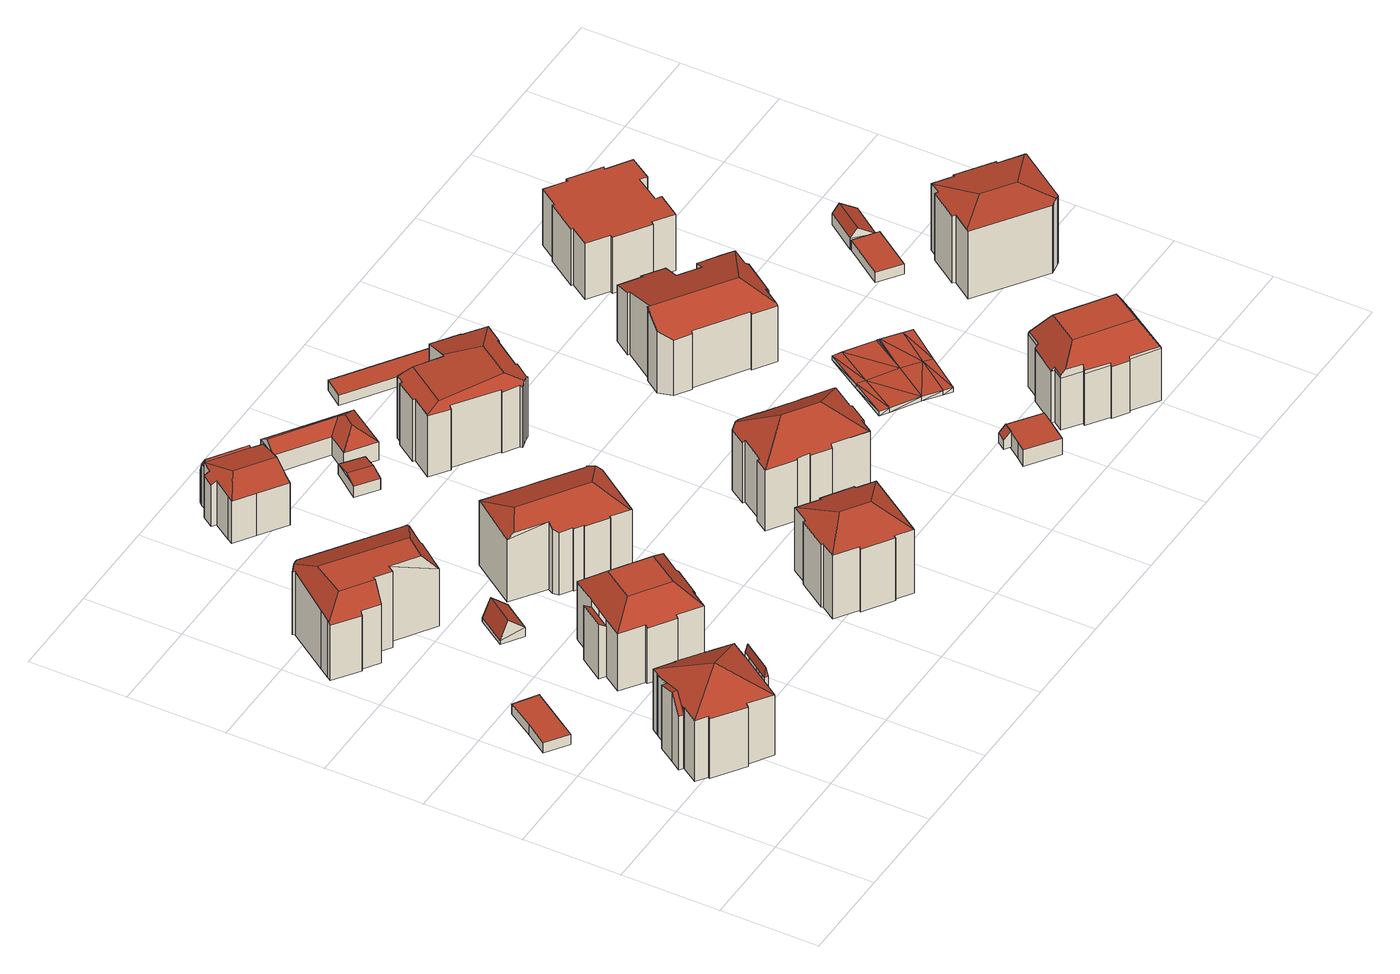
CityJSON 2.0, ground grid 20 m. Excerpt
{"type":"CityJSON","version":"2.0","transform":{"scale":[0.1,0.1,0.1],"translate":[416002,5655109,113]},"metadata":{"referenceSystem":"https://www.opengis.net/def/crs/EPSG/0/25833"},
"CityObjects":{
"building1":{"type":"Building","attributes":{"Dachtyp_tdc":"tdcPolyFlatRoof","Gemeindeschluessel":14612000,"Dachneigung":0,"QualitaetDacherkennung":59,"Geometrietyp2DReferenz":"3000","measuredHeight":2.3,"function":"31001_9998","roofType":"1000"},"geometry":[{"type":"Solid","lod":"2","boundaries":[[[[0,1,2,3]],[[1,4,5,2]],[[4,6,7,5]],[[6,8,9,7]],[[8,10,11,9]],[[10,0,3,11]],[[10,8,6,4,1,0]],[[3,2,5,7,9,11]]]],"semantics":{"surfaces":[{"type":"WallSurface"},{"type":"RoofSurface"},{"type":"GroundSurface"}],"values":[[0,0,0,0,0,0,1,2]]}}]},
"building2":{"type":"Building","attributes":{"Gemeindeschluessel":14612000,"Geometrietyp2DReferenz":"3000","function":"31001_9998","roofType":"9999"},"children":["building2-1","building2-2","building2-3"]},
"building2-1":{"type":"BuildingPart","attributes":{"Dachtyp_tdc":"tdcTentRoof","Dachneigung":28.04,"QualitaetDacherkennung":58,"Geometrietyp2DReferenz":"3000","measuredHeight":18.2,"roofType":"3500"},"parents":["building2"],"geometry":[{"type":"MultiSurface","lod":"2","boundaries":[[[12,13,14,15]],[[13,16,17,14]],[[16,18,19,17]],[[18,20,21,19]],[[20,22,23,21]],[[24,25,26,27]],[[25,28,29,26]],[[28,30,31,29]],[[30,32,33,31]],[[32,34,35,33]],[[34,36,37,35]],[[36,38,39,37]],[[38,40,41,42,39]],[[43,44,45]],[[43,46,47,44]],[[46,48,49,47]],[[48,50,51,49]],[[50,12,15,51]],[[25,24,22,20,18,16,52]],[[36,34,32,30,28,25,52]],[[46,43,53,54,55,40,38,36,52]],[[16,13,12,50,48,46,52]],[[15,14,17,19,21,23,27,26,29,31,33,35,37,39,42,56,44,47,49,51]]],"semantics":{"surfaces":[{"type":"WallSurface"},{"type":"RoofSurface"},{"type":"GroundSurface"}],"values":[0,0,0,0,0,0,0,0,0,0,0,0,0,0,0,0,0,0,1,1,1,1,2]}}]},
"building2-2":{"type":"BuildingPart","attributes":{"Dachtyp_tdc":"tdcGableRoof","Dachneigung":52.74,"QualitaetDacherkennung":36,"Geometrietyp2DReferenz":"3000","measuredHeight":15.85,"roofType":"3100"},"parents":["building2"],"geometry":[{"type":"MultiSurface","lod":"2","boundaries":[[[57,58,59,60]],[[58,45,44,59]],[[41,61,62,42]],[[61,63,64,62]],[[63,65,66,64]],[[65,67,68,66]],[[67,57,60,68]],[[63,61,41,55,69]],[[69,53,45,58,57,67,65,63]],[[60,59,44,56,42,62,64,66,68]]],"semantics":{"surfaces":[{"type":"WallSurface"},{"type":"RoofSurface"},{"type":"GroundSurface"}],"values":[0,0,0,0,0,0,0,1,1,2]}}]},
"building2-3":{"type":"BuildingPart","attributes":{"Dachtyp_tdc":"tdcFreeFormRoof","Dachneigung":79.42,"QualitaetDacherkennung":18,"Geometrietyp2DReferenz":"3000","measuredHeight":17,"roofType":"5000"},"parents":["building2"],"geometry":[{"type":"MultiSurface","lod":"2","boundaries":[[[70,71,72,23]],[[71,73,74,72]],[[73,75,76,74]],[[75,77,78,76]],[[77,79,80,78]],[[79,81,27,80]],[[81,82,24,27]],[[83,70,23,22]],[[81,79,84]],[[79,77,75,73,71,85,84]],[[71,70,83,85]],[[83,82,81,84,85]],[[72,74,76,78,80,27,23]]],"semantics":{"surfaces":[{"type":"WallSurface"},{"type":"RoofSurface"},{"type":"GroundSurface"}],"values":[0,0,0,0,0,0,0,0,1,1,1,1,2]}}]},
"building3":{"type":"Building","attributes":{"Dachtyp_tdc":"tdcFreeFormRoof","Gemeindeschluessel":14612000,"Dachneigung":25.07,"QualitaetDacherkennung":28,"Geometrietyp2DReferenz":"3000","measuredHeight":17.68,"function":"31001_9998","roofType":"5000"},"geometry":[{"type":"Solid","lod":"2","boundaries":[[[[86,87,88,89]],[[87,90,91,88]],[[90,92,93,91]],[[92,94,95,93]],[[94,96,97,95]],[[96,98,99,97]],[[98,100,101,99]],[[100,102,103,101]],[[102,104,105,103]],[[104,106,107,105]],[[106,108,109,107]],[[108,110,111,109]],[[110,112,113,111]],[[112,114,115,113]],[[114,116,117,115]],[[116,118,119,117]],[[118,120,121,119]],[[120,122,123,121]],[[122,124,125,123]],[[124,126,127,125]],[[126,86,89,127]],[[102,100,128,129,130,106,104]],[[131,132,116,114,112,110,108,130,129]],[[133,86,126,124,122,120,118,132,131,134]],[[134,135,92,90,87,133]],[[98,96,94,135,134,131,129,128]],[[94,92,135]],[[108,106,130]],[[118,116,132]],[[87,86,133]],[[100,98,128]],[[89,88,91,93,95,97,99,101,103,105,107,109,111,113,115,117,119,121,123,125,127]]]],"semantics":{"surfaces":[{"type":"WallSurface"},{"type":"RoofSurface"},{"type":"GroundSurface"}],"values":[[0,0,0,0,0,0,0,0,0,0,0,0,0,0,0,0,0,0,0,0,0,1,1,1,1,1,0,0,0,0,0,2]]}}]},
"building4":{"type":"Building","attributes":{"Gemeindeschluessel":14612000,"Geometrietyp2DReferenz":"3000","function":"31001_9998","roofType":"9999"},"children":["building4-1","building4-2"]},
"building4-1":{"type":"BuildingPart","attributes":{"Dachtyp_tdc":"tdcPolyFlatRoof","Dachneigung":35.14,"QualitaetDacherkennung":32,"Geometrietyp2DReferenz":"3000","measuredHeight":12.58,"roofType":"2100"},"parents":["building4"],"geometry":[{"type":"MultiSurface","lod":"2","boundaries":[[[136,137,138,139]],[[140,141,142,143]],[[141,136,139,142]],[[141,140,137,136]],[[139,138,143,142]]],"semantics":{"surfaces":[{"type":"WallSurface"},{"type":"RoofSurface"},{"type":"GroundSurface"}],"values":[0,0,0,1,2]}}]},
"building4-2":{"type":"BuildingPart","attributes":{"Dachtyp_tdc":"tdcCutTentRoof","Dachneigung":44.61,"QualitaetDacherkennung":63,"Geometrietyp2DReferenz":"3000","measuredHeight":17.38,"roofType":"9999"},"parents":["building4"],"geometry":[{"type":"MultiSurface","lod":"2","boundaries":[[[144,145,146,147]],[[145,148,149,146]],[[148,150,151,149]],[[150,152,153,151]],[[152,154,155,153]],[[154,156,157,155]],[[156,158,159,157]],[[158,160,161,159]],[[160,162,163,161]],[[162,164,165,163]],[[164,166,167,165]],[[166,168,169,167]],[[168,170,143,169]],[[170,140,143]],[[171,138,137]],[[171,172,173,138]],[[172,174,175,173]],[[174,176,177,175]],[[176,178,179,177]],[[178,144,147,179]],[[158,156,154,152,150,148,180,181]],[[168,166,164,162,160,158,181,182]],[[174,172,171,170,168,182,183]],[[148,145,144,178,176,174,183,180]],[[183,182,181,180]],[[147,146,149,151,153,155,157,159,161,163,165,167,169,143,138,173,175,177,179]]],"semantics":{"surfaces":[{"type":"WallSurface"},{"type":"RoofSurface"},{"type":"GroundSurface"}],"values":[0,0,0,0,0,0,0,0,0,0,0,0,0,0,0,0,0,0,0,0,1,1,1,1,1,2]}}]},
"building5":{"type":"Building","attributes":{"Dachtyp_tdc":"tdcGableRoof","Gemeindeschluessel":14612000,"Dachneigung":40.97,"QualitaetDacherkennung":14,"Geometrietyp2DReferenz":"3000","measuredHeight":4.95,"function":"31001_9998","roofType":"3100"},"geometry":[{"type":"Solid","lod":"2","boundaries":[[[[184,185,186,187]],[[185,188,189,186]],[[188,190,191,189]],[[190,184,187,191]],[[188,185,192]],[[184,190,193]],[[185,184,193,192]],[[190,188,192,193]],[[187,186,189,191]]]],"semantics":{"surfaces":[{"type":"WallSurface"},{"type":"RoofSurface"},{"type":"GroundSurface"}],"values":[[0,0,0,0,0,0,1,1,2]]}}]},
"building6":{"type":"Building","attributes":{"Dachtyp_tdc":"tdcFreeFormRoof","Gemeindeschluessel":14612000,"Dachneigung":20.33,"QualitaetDacherkennung":19,"Geometrietyp2DReferenz":"3000","measuredHeight":17.53,"function":"31001_9998","roofType":"5000"},"geometry":[{"type":"Solid","lod":"2","boundaries":[[[[194,195,196,197]],[[195,198,199,196]],[[198,200,201,199]],[[200,202,203,201]],[[202,204,205,203]],[[204,206,207,205]],[[206,208,209,207]],[[208,210,211,209]],[[210,212,213,211]],[[212,214,215,213]],[[214,216,217,215]],[[216,218,219,217]],[[218,220,221,219]],[[220,222,223,221]],[[222,224,225,223]],[[224,226,227,225]],[[226,228,229,227]],[[228,230,231,229]],[[230,194,197,231]],[[232,233,234,202]],[[218,216,214,235,236,237,220]],[[228,226,224,222,237,236,233,232,200,198,195,194,230]],[[212,210,208,206,204,234,233,236,235]],[[204,202,234]],[[214,212,235]],[[222,220,237]],[[202,200,232]],[[197,196,199,201,203,205,207,209,211,213,215,217,219,221,223,225,227,229,231]]]],"semantics":{"surfaces":[{"type":"WallSurface"},{"type":"RoofSurface"},{"type":"GroundSurface"}],"values":[[0,0,0,0,0,0,0,0,0,0,0,0,0,0,0,0,0,0,0,1,1,1,1,0,0,0,0,2]]}}]},
"building7":{"type":"Building","attributes":{"Gemeindeschluessel":14612000,"Geometrietyp2DReferenz":"3000","function":"31001_9998","roofType":"9999"},"children":["building7-1","building7-2"]},
"building7-1":{"type":"BuildingPart","attributes":{"Dachtyp_tdc":"tdcHipAndGableRoof","Dachneigung":21.01,"QualitaetDacherkennung":39,"Geometrietyp2DReferenz":"3000","measuredHeight":11.61,"roofType":"5000"},"parents":["building7"],"geometry":[{"type":"MultiSurface","lod":"2","boundaries":[[[238,239,240,241]],[[239,242,243,240]],[[242,244,245,243]],[[244,246,247,245]],[[246,248,249,247]],[[248,250,251,249]],[[250,252,253,251]],[[252,254,255,253]],[[254,256,257,255]],[[256,258,259,257]],[[258,260,261,259]],[[260,262,263,264,261]],[[265,266,267,268,269]],[[266,238,241,267]],[[262,260,258,256,254,252,250,270]],[[250,248,246,244,242,239,270]],[[239,238,266,265,262,270]],[[241,240,243,245,247,249,251,253,255,257,259,261,264,268,267]]],"semantics":{"surfaces":[{"type":"WallSurface"},{"type":"RoofSurface"},{"type":"GroundSurface"}],"values":[0,0,0,0,0,0,0,0,0,0,0,0,0,0,1,1,1,2]}}]},
"building7-2":{"type":"BuildingPart","attributes":{"Dachtyp_tdc":"tdcFreeFormRoof","Dachneigung":69.53,"QualitaetDacherkennung":35,"Geometrietyp2DReferenz":"3000","measuredHeight":10.69,"roofType":"5000"},"parents":["building7"],"geometry":[{"type":"MultiSurface","lod":"2","boundaries":[[[271,272,273,274]],[[272,275,276,273]],[[275,277,278,276]],[[277,279,280,278]],[[279,281,282,280]],[[281,283,284,282]],[[283,269,268,284]],[[263,285,286,264]],[[285,287,288,286]],[[287,289,290,288]],[[289,271,274,290]],[[285,263,291]],[[263,269,292,291]],[[269,283,292]],[[283,281,279,277,275,272,271,289,287,285,291,292]],[[274,273,276,278,280,282,284,268,264,286,288,290]]],"semantics":{"surfaces":[{"type":"WallSurface"},{"type":"RoofSurface"},{"type":"GroundSurface"}],"values":[0,0,0,0,0,0,0,0,0,0,0,1,1,1,1,2]}}]},
"building8":{"type":"Building","attributes":{"Dachtyp_tdc":"tdcHipRoof","Gemeindeschluessel":14612000,"Dachneigung":20.29,"QualitaetDacherkennung":78,"Geometrietyp2DReferenz":"3000","measuredHeight":17.3,"function":"31001_9998","roofType":"3200"},"geometry":[{"type":"Solid","lod":"2","boundaries":[[[[293,294,295,296]],[[294,297,298,295]],[[297,299,300,298]],[[299,301,302,300]],[[301,303,304,302]],[[303,305,306,304]],[[305,307,308,306]],[[307,309,310,308]],[[309,311,312,310]],[[311,313,314,312]],[[313,315,316,314]],[[315,317,318,316]],[[317,319,320,318]],[[319,321,322,320]],[[321,323,324,322]],[[323,293,296,324]],[[319,317,325]],[[307,305,303,301,299,297,326]],[[317,315,313,311,309,307,326,325]],[[297,294,293,323,321,319,325,326]],[[296,295,298,300,302,304,306,308,310,312,314,316,318,320,322,324]]]],"semantics":{"surfaces":[{"type":"WallSurface"},{"type":"RoofSurface"},{"type":"GroundSurface"}],"values":[[0,0,0,0,0,0,0,0,0,0,0,0,0,0,0,0,1,1,1,1,2]]}}]},
"building9":{"type":"Building","attributes":{"Dachtyp_tdc":"tdcGableRoof","Gemeindeschluessel":14612000,"Dachneigung":12.91,"QualitaetDacherkennung":83,"Geometrietyp2DReferenz":"3000","measuredHeight":3.15,"function":"31001_9998","roofType":"3100"},"geometry":[{"type":"Solid","lod":"2","boundaries":[[[[327,328,329,330]],[[328,331,332,329]],[[331,333,334,332]],[[333,327,330,334]],[[331,328,335]],[[327,333,336]],[[328,327,336,335]],[[333,331,335,336]],[[330,329,332,334]]]],"semantics":{"surfaces":[{"type":"WallSurface"},{"type":"RoofSurface"},{"type":"GroundSurface"}],"values":[[0,0,0,0,0,0,1,1,2]]}}]},
"building10":{"type":"Building","attributes":{"Dachtyp_tdc":"tdcFreeFormRoof","Gemeindeschluessel":14612000,"Dachneigung":37.35,"QualitaetDacherkennung":6,"Geometrietyp2DReferenz":"3000","measuredHeight":6.84,"function":"31001_9998","roofType":"5000"},"geometry":[{"type":"Solid","lod":"2","boundaries":[[[[337,338,339,340]],[[338,341,342,339]],[[341,343,344,342]],[[343,345,346,344]],[[345,347,348,346]],[[347,349,350,348]],[[349,337,340,350]],[[351,352,353,349,347]],[[351,347,345]],[[352,351,345,343]],[[343,353,352]],[[341,353,343]],[[338,353,341]],[[353,338,354]],[[354,338,337]],[[353,354,337,349]],[[340,339,342,344,346,348,350]]]],"semantics":{"surfaces":[{"type":"WallSurface"},{"type":"RoofSurface"},{"type":"GroundSurface"}],"values":[[0,0,0,0,0,0,0,1,1,1,1,1,1,1,0,1,2]]}}]},
"building11":{"type":"Building","attributes":{"Dachtyp_tdc":"tdcFreeFormRoof","Gemeindeschluessel":14612000,"Dachneigung":29.98,"QualitaetDacherkennung":61,"Geometrietyp2DReferenz":"3000","measuredHeight":18.26,"function":"31001_9998","roofType":"5000"},"geometry":[{"type":"Solid","lod":"2","boundaries":[[[[355,356,357,358]],[[356,359,360,357]],[[359,361,362,360]],[[361,363,364,362]],[[363,365,366,364]],[[367,368,369,370,365,363,361,359]],[[371,372,373,374,375,376,377,378]],[[359,356,355,379,380,381,382,371,378,367]],[[377,383,384,385,386,387,388,389,390,368,367,378]],[[376,383,377]],[[390,369,368]],[[382,372,371]],[[366,391,392,393,394,395,396,397,398,399,400,401,402,403,404,405,406,407,408,409,358,357,360,362,364]],[[365,370,391,366]],[[370,369,392,391]],[[369,390,393,392]],[[390,389,394,393]],[[389,388,395,394]],[[388,387,396,395]],[[387,386,397,396]],[[386,385,398,397]],[[385,384,399,398]],[[384,383,400,399]],[[383,376,401,400]],[[376,375,402,401]],[[375,374,403,402]],[[374,373,404,403]],[[373,372,405,404]],[[372,382,406,405]],[[382,381,407,406]],[[381,380,408,407]],[[380,379,409,408]],[[379,355,358,409]]]],"semantics":{"surfaces":[{"type":"WallSurface"},{"type":"RoofSurface"},{"type":"GroundSurface"}],"values":[[0,0,0,0,0,1,1,1,1,0,0,0,2,0,0,0,0,0,0,0,0,0,0,0,0,0,0,0,0,0,0,0,0]]}}]},
"building12":{"type":"Building","attributes":{"Dachtyp_tdc":"tdcFreeFormRoof","Gemeindeschluessel":14612000,"Dachneigung":2.63,"QualitaetDacherkennung":27,"Geometrietyp2DReferenz":"3000","measuredHeight":15.82,"function":"31001_9998","roofType":"5000"},"geometry":[{"type":"Solid","lod":"2","boundaries":[[[[410,411,412,413]],[[411,414,415,412]],[[414,416,417,415]],[[416,418,419,417]],[[418,420,421,419]],[[420,422,423,421]],[[422,424,425,423]],[[424,426,427,425]],[[426,428,429,427]],[[428,430,431,429]],[[430,432,433,431]],[[432,434,435,433]],[[434,436,437,435]],[[436,438,439,437]],[[438,440,441,439]],[[440,442,443,441]],[[442,444,445,443]],[[444,446,447,445]],[[448,449,450,451]],[[446,452,453,447]],[[452,454,455,453]],[[454,448,451,455]],[[449,456,457,450]],[[456,458,459,457]],[[458,410,413,459]],[[446,444,442,440,438,436,460,461,462,454,452]],[[449,448,462,461,463,464,416,414,411,410,458,456]],[[465,426,424,422,420,418,464,463]],[[436,434,432,430,466,460]],[[461,460,466,428,465,463]],[[418,416,464]],[[430,428,466]],[[428,426,465]],[[448,454,462]],[[413,412,415,417,419,421,423,425,427,429,431,433,435,437,439,441,443,445,447,453,455,451,450,457,459]]]],"semantics":{"surfaces":[{"type":"WallSurface"},{"type":"RoofSurface"},{"type":"GroundSurface"}],"values":[[0,0,0,0,0,0,0,0,0,0,0,0,0,0,0,0,0,0,0,0,0,0,0,0,0,1,1,1,1,1,0,0,0,0,2]]}}]},
"building13":{"type":"Building","attributes":{"Gemeindeschluessel":14612000,"Geometrietyp2DReferenz":"3000","function":"31001_2463","roofType":"9999"},"children":["building13-1","building13-2"]},
"building13-1":{"type":"BuildingPart","attributes":{"Dachtyp_tdc":"tdcPolyFlatRoof","Dachneigung":0,"QualitaetDacherkennung":69,"Geometrietyp2DReferenz":"3000","measuredHeight":2.31,"roofType":"1000"},"parents":["building13"],"geometry":[{"type":"MultiSurface","lod":"2","boundaries":[[[467,468,469,470]],[[468,471,472,469]],[[471,473,474,472]],[[475,467,470,476]],[[475,473,471,468,467]],[[470,469,472,474,476]]],"semantics":{"surfaces":[{"type":"WallSurface"},{"type":"RoofSurface"},{"type":"GroundSurface"}],"values":[0,0,0,0,1,2]}}]},
"building13-2":{"type":"BuildingPart","attributes":{"Dachtyp_tdc":"tdcPolyFlatRoof","Dachneigung":2.78,"QualitaetDacherkennung":77,"Geometrietyp2DReferenz":"3000","measuredHeight":3,"roofType":"2100"},"parents":["building13"],"geometry":[{"type":"MultiSurface","lod":"2","boundaries":[[[477,478,479,474,473]],[[478,480,481,479]],[[480,482,475,476,481]],[[480,478,477,482]],[[476,474,479,481]]],"semantics":{"surfaces":[{"type":"WallSurface"},{"type":"RoofSurface"},{"type":"GroundSurface"}],"values":[0,0,0,1,2]}}]},
"building14":{"type":"Building","attributes":{"Dachtyp_tdc":"tdcPolyFlatRoof","Gemeindeschluessel":14612000,"Dachneigung":46.88,"QualitaetDacherkennung":47,"Geometrietyp2DReferenz":"3000","measuredHeight":3.65,"function":"31001_9998","roofType":"2100"},"geometry":[{"type":"Solid","lod":"2","boundaries":[[[[483,484,485,486]],[[484,487,488,485]],[[487,489,490,488]],[[489,483,486,490]],[[489,487,484,483]],[[486,485,488,490]]]],"semantics":{"surfaces":[{"type":"WallSurface"},{"type":"RoofSurface"},{"type":"GroundSurface"}],"values":[[0,0,0,0,1,2]]}}]},
"building15":{"type":"Building","attributes":{"Dachtyp_tdc":"tdcPolyFlatRoof","Gemeindeschluessel":14612000,"Dachneigung":0,"QualitaetDacherkennung":80,"Geometrietyp2DReferenz":"3000","measuredHeight":3.71,"function":"31001_9998","roofType":"1000"},"geometry":[{"type":"Solid","lod":"2","boundaries":[[[[491,492,493,494]],[[492,495,496,493]],[[495,497,498,496]],[[497,499,500,498]],[[499,501,502,500]],[[501,503,504,502]],[[503,505,506,504]],[[505,491,494,506]],[[505,503,501,499,497,495,492,491]],[[494,493,496,498,500,502,504,506]]]],"semantics":{"surfaces":[{"type":"WallSurface"},{"type":"RoofSurface"},{"type":"GroundSurface"}],"values":[[0,0,0,0,0,0,0,0,1,2]]}}]},
"building16":{"type":"Building","attributes":{"Dachtyp_tdc":"tdcFreeFormRoof","Gemeindeschluessel":14612000,"Dachneigung":18.67,"QualitaetDacherkennung":29,"Geometrietyp2DReferenz":"3000","measuredHeight":16.98,"function":"31001_9998","roofType":"5000"},"geometry":[{"type":"Solid","lod":"2","boundaries":[[[[507,508,509,510]],[[508,511,512,509]],[[511,513,514,512]],[[513,515,516,514]],[[515,517,518,516]],[[517,519,520,518]],[[519,521,522,520]],[[521,523,524,522]],[[523,525,526,524]],[[525,527,528,526]],[[527,529,530,528]],[[529,531,532,530]],[[531,533,534,532]],[[533,535,536,534]],[[535,537,538,536]],[[537,539,540,538]],[[539,541,542,540]],[[541,543,544,542]],[[543,545,546,544]],[[545,547,548,546]],[[547,549,550,548]],[[549,551,552,550]],[[551,553,554,552]],[[553,555,556,554]],[[555,557,558,556]],[[557,507,510,558]],[[537,535,559,560,561,543,541,539]],[[533,531,529,527,525,523,521,519,517,515,513,511,508,507,562,560,559]],[[560,562,557,555,553,551,549,547,545,561]],[[535,533,559]],[[545,543,561]],[[507,557,562]],[[510,509,512,514,516,518,520,522,524,526,528,530,532,534,536,538,540,542,544,546,548,550,552,554,556,558]]]],"semantics":{"surfaces":[{"type":"WallSurface"},{"type":"RoofSurface"},{"type":"GroundSurface"}],"values":[[0,0,0,0,0,0,0,0,0,0,0,0,0,0,0,0,0,0,0,0,0,0,0,0,0,0,1,1,1,0,0,0,2]]}}]},
"building17":{"type":"Building","attributes":{"Stand_DGM":"2016","Stand_Basis-DLM":"2024","Gemeindeschluessel":"14612000","ObjektHoehe":1,"Stand_Laserscan":"2016","BodenHoehe":114.17,"Stand_3D-Stadtmodell":"2025","Geometrietyp2DReferenz":2000,"AbsoluteHoehe":115.17,"measuredHeight":1,"function":"53001_1800","roofType":"9999"},"geometry":[{"type":"MultiSurface","lod":"2","boundaries":[[[563,564,565]],[[565,564,566]],[[564,567,566]],[[566,567,568]],[[568,567,569]],[[567,570,571]],[[567,571,569]],[[571,570,572]],[[570,573,572]],[[572,573,574]],[[575,576,563]],[[563,576,564]],[[576,577,564]],[[564,577,567]],[[577,578,570]],[[577,570,567]],[[578,579,570]],[[570,579,573]],[[563,565,580]],[[563,580,581]],[[565,566,582]],[[565,582,580]],[[566,568,583]],[[566,583,582]],[[568,569,584]],[[568,584,583]],[[569,571,585]],[[569,585,584]],[[571,572,586]],[[571,586,585]],[[572,574,587]],[[572,587,586]],[[574,573,588]],[[574,588,587]],[[573,579,589]],[[573,589,588]],[[579,578,590]],[[579,590,589]],[[578,577,591]],[[578,591,590]],[[577,576,592]],[[577,592,591]],[[576,575,593]],[[576,593,592]],[[575,563,581]],[[575,581,593]],[[580,594,581]],[[582,594,580]],[[582,595,594]],[[583,595,582]],[[584,595,583]],[[585,596,595]],[[584,585,595]],[[586,596,585]],[[586,588,596]],[[587,588,586]],[[581,592,593]],[[594,592,581]],[[594,591,592]],[[595,591,594]],[[596,590,591]],[[595,596,591]],[[596,589,590]],[[588,589,596]]],"semantics":{"surfaces":[{"type":"RoofSurface"},{"type":"WallSurface"},{"type":"GroundSurface"}],"values":[0,0,0,0,0,0,0,0,0,0,0,0,0,0,0,0,0,0,1,1,1,1,1,1,1,1,1,1,1,1,1,1,1,1,1,1,1,1,1,1,1,1,1,1,1,1,2,2,2,2,2,2,2,2,2,2,2,2,2,2,2,2,2,2]}}]},
"building18":{"type":"Building","attributes":{"Dachtyp_tdc":"tdcFreeFormRoof","Gemeindeschluessel":14612000,"Dachneigung":60.51,"QualitaetDacherkennung":49,"Geometrietyp2DReferenz":"3000","measuredHeight":17.4,"function":"31001_9998","roofType":"5000"},"geometry":[{"type":"Solid","lod":"2","boundaries":[[[[597,598,599,600]],[[598,601,602,599]],[[601,603,604,602]],[[603,605,606,604]],[[605,607,608,606]],[[607,609,610,608]],[[609,611,612,610]],[[611,613,614,612]],[[613,615,616,614]],[[615,617,618,616]],[[617,619,620,618]],[[619,621,622,620]],[[621,623,624,622]],[[623,625,626,624]],[[625,627,628,626]],[[627,629,630,628]],[[629,631,632,630]],[[631,633,634,632]],[[633,635,636,634]],[[635,597,600,636]],[[637,638,639,607,640,641,642,643,644]],[[645,646,615,647,637,644,648,649]],[[625,650,651,649,648,652,653,654,655]],[[635,633,656,653,652,643,642,657,658,659]],[[652,648,644,643]],[[635,659,597]],[[597,659,658,598]],[[598,658,657,601]],[[601,657,642,641,603]],[[629,654,653,656,631]],[[631,656,633]],[[625,655,627]],[[627,655,654,629]],[[619,645,649,651,621]],[[621,651,650,623]],[[623,650,625]],[[611,638,637,647,613]],[[613,647,615]],[[615,646,617]],[[603,641,640,605]],[[605,640,607]],[[609,639,638,611]],[[607,639,609]],[[617,646,645,619]],[[600,599,602,604,606,608,610,612,614,616,618,620,622,624,626,628,630,632,634,636]]]],"semantics":{"surfaces":[{"type":"WallSurface"},{"type":"RoofSurface"},{"type":"GroundSurface"}],"values":[[0,0,0,0,0,0,0,0,0,0,0,0,0,0,0,0,0,0,0,0,1,1,1,1,1,0,0,0,0,0,0,0,0,0,0,0,0,0,0,0,0,0,0,0,2]]}}]},
"building19":{"type":"Building","attributes":{"Dachtyp_tdc":"tdcGableRoof","Gemeindeschluessel":14612000,"Dachneigung":0,"QualitaetDacherkennung":0,"Geometrietyp2DReferenz":"3000","BezugspunktDach":"2000","measuredHeight":12.9,"function":"31001_9998"},"geometry":[{"type":"MultiSurface","lod":"2","boundaries":[[[660,661,662,663,664,665,666,667,668,669,670,671,672,673,674,675,676,677,678,679]],[[679,678,680,681]],[[678,677,682,680]],[[677,676,683,682]],[[676,675,684,683]],[[675,674,685,684]],[[674,673,686,685]],[[673,672,687,686]],[[672,671,688,687]],[[671,670,689,688]],[[670,669,690,689]],[[669,668,691,690]],[[668,667,692,691]],[[667,666,693,692]],[[666,665,694,693]],[[665,664,695,694]],[[664,663,696,695]],[[663,662,697,696]],[[662,661,698,697]],[[661,660,699,698]],[[660,679,681,699]],[[681,680,682,683,684,685,686,687,688,689,690,691,692,693,694,695,696,697,698,699]]],"semantics":{"surfaces":[{"type":"RoofSurface"},{"type":"WallSurface"},{"type":"GroundSurface"}],"values":[0,1,1,1,1,1,1,1,1,1,1,1,1,1,1,1,1,1,1,1,1,2]}}]},
"building20":{"type":"Building","attributes":{"Dachtyp_tdc":"tdcPolyFlatRoof","Gemeindeschluessel":14612000,"Dachneigung":0,"QualitaetDacherkennung":84,"Geometrietyp2DReferenz":"3000","measuredHeight":2.31,"function":"31001_9998","roofType":"1000"},"geometry":[{"type":"Solid","lod":"2","boundaries":[[[[700,701,702,703]],[[701,704,705,702]],[[704,706,707,705]],[[706,700,703,707]],[[706,704,701,700]],[[703,702,705,707]]]],"semantics":{"surfaces":[{"type":"WallSurface"},{"type":"RoofSurface"},{"type":"GroundSurface"}],"values":[[0,0,0,0,1,2]]}}]},
"building21":{"type":"Building","attributes":{"Dachtyp_tdc":"tdcFreeFormRoof","Gemeindeschluessel":14612000,"Dachneigung":10.48,"QualitaetDacherkennung":25,"Geometrietyp2DReferenz":"3000","measuredHeight":16.78,"function":"31001_9998","roofType":"5000"},"geometry":[{"type":"Solid","lod":"2","boundaries":[[[[708,709,710,711]],[[709,712,713,710]],[[712,714,715,713]],[[714,716,717,715]],[[716,718,719,717]],[[718,720,721,719]],[[720,722,723,721]],[[722,724,725,723]],[[724,726,727,725]],[[726,728,729,727]],[[728,730,731,729]],[[730,732,733,731]],[[732,734,735,733]],[[734,736,737,735]],[[736,708,711,737]],[[738,739,714,712,709,708,740]],[[728,726,741,742,743,730]],[[732,743,742,738,740,736,734]],[[724,722,720,718,716,739,738,742,741]],[[716,714,739]],[[732,730,743]],[[708,736,740]],[[726,724,741]],[[711,710,713,715,717,719,721,723,725,727,729,731,733,735,737]]]],"semantics":{"surfaces":[{"type":"WallSurface"},{"type":"RoofSurface"},{"type":"GroundSurface"}],"values":[[0,0,0,0,0,0,0,0,0,0,0,0,0,0,0,1,1,1,1,0,0,0,0,2]]}}]},
"building22":{"type":"Building","attributes":{"Dachtyp_tdc":"tdcGableRoof","Gemeindeschluessel":14612000,"Dachneigung":33.24,"QualitaetDacherkennung":7,"Geometrietyp2DReferenz":"3000","measuredHeight":4.36,"function":"31001_9998","roofType":"3100"},"geometry":[{"type":"Solid","lod":"2","boundaries":[[[[744,745,746,747]],[[745,748,749,746]],[[748,750,751,749]],[[750,744,747,751]],[[748,745,752]],[[744,750,753]],[[745,744,753,752]],[[750,748,752,753]],[[747,746,749,751]]]],"semantics":{"surfaces":[{"type":"WallSurface"},{"type":"RoofSurface"},{"type":"GroundSurface"}],"values":[[0,0,0,0,0,0,1,1,2]]}}]}
},
"vertices":[
[64,449,36],[20,480,36],[20,480,13],[64,449,13],[50,526,36],[50,526,13],[86,581,36],[86,581,13],[132,551,36],[132,551,13],[95,496,36],[95,496,13],
[255,286,152],[253,283,155],[253,283,15],[255,286,15],[300,251,154],[300,251,15],[292,239,154],[292,239,15],[286,230,154],[286,230,15],[277,216,154],[277,216,15],[234,152,154],[212,119,154],[212,119,15],[234,152,15],[165,150,155],[165,150,15],[162,145,151],[162,145,15],[99,188,152],[99,188,15],[101,192,155],[101,192,15],[79,207,155],[79,207,15],[102,241,155],[102,241,15],[101,241,155],[101,241,138],[101,241,15],[161,330,155],[161,330,15],[161,330,151],[168,341,155],[168,341,15],[205,316,155],[205,316,15],[207,319,153],[207,319,15],[191,229,197],[152,316,155],[117,264,155],[109,252,155],[117,264,15],
[141,300,161],[157,324,153],[157,324,15],[141,300,15],[93,247,138],[93,247,15],[108,269,174],[108,269,15],[130,302,162],[130,302,15],[138,296,162],[138,296,15],[117,264,174],
[277,216,164],[283,212,164],[283,212,15],[267,188,164],[267,188,15],[261,179,164],[261,179,15],[254,169,164],[254,169,15],[240,148,164],[240,148,15],[234,152,164],[234,152,163],[277,216,165],[239,153,183],[278,211,185],
[295,910,161],[266,868,160],[266,868,14],[295,910,14],[270,865,154],[270,865,14],[233,810,146],[233,810,14],[151,866,189],[151,866,14],[142,853,189],[142,853,14],[111,874,189],[111,874,14],[95,850,148],[95,850,14],[62,873,148],[62,873,14],[59,869,141],[59,869,14],[8,905,141],[8,905,14],[13,913,146],[13,913,14],[28,934,149],[28,934,14],[87,1020,161],[87,1020,14],[86,1025,157],[86,1025,14],[93,1027,164],[93,1027,14],[111,1032,162],[111,1032,14],[117,1034,160],[117,1034,14],[118,1031,161],[118,1031,14],[265,930,161],[265,930,14],[286,916,161],[286,916,14],[108,870,188],[48,910,188],[9,907,146],[87,975,191],[97,1028,168],[290,903,165],[236,872,191],[203,830,189],
[274,541,142],[287,533,132],[287,533,17],[274,541,17],[253,483,132],[241,492,142],[241,492,17],[253,483,17],
[419,517,145],[416,513,150],[416,513,17],[419,517,17],[459,483,150],[459,483,17],[431,442,149],[431,442,17],[435,439,144],[435,439,17],[398,384,144],[398,384,17],[394,387,149],[394,387,17],[369,350,149],[369,350,17],[324,381,149],[324,381,17],[321,377,144],[321,377,17],[271,411,144],[271,411,17],[273,415,149],[273,415,17],[228,446,149],[228,446,17],[253,483,149],[287,533,149],[316,576,149],[316,576,17],[318,579,149],[318,579,17],[353,555,150],[353,555,17],[356,559,144],[356,559,17],[402,472,190],[358,407,190],[284,457,190],[328,522,190],
[240,691,24],[279,749,24],[279,749,16],[240,691,16],[321,721,36],[321,721,16],[281,663,36],[281,663,16],[293,740,65],[253,682,65],
[432,651,160],[409,666,159],[409,666,16],[432,651,16],[407,678,164],[407,678,16],[414,690,171],[414,690,16],[348,737,159],[348,737,16],[413,830,164],[413,830,16],[491,776,164],[491,776,16],[508,764,164],[508,764,16],[585,710,165],[585,710,16],[589,711,164],[589,711,16],[593,686,165],[593,686,16],[594,682,163],[594,682,16],[593,681,163],[593,681,16],[528,585,159],[528,585,16],[492,610,159],[492,610,16],[491,608,158],[491,608,16],[448,636,158],[448,636,16],[449,638,159],[449,638,16],[431,649,159],[431,649,16],[359,729,171],[398,751,191],[411,827,165],[592,694,168],[527,665,191],[527,586,159],
[397,1240,119],[386,1225,122],[386,1225,6],[397,1240,6],[385,1223,122],[385,1223,6],[363,1192,107],[363,1192,6],[356,1181,102],[356,1181,6],[302,1218,102],[302,1218,6],[261,1246,102],[261,1246,6],[268,1257,103],[268,1257,6],[293,1294,107],[293,1294,6],[284,1300,100],[284,1300,6],[300,1323,103],[300,1323,6],[309,1317,109],[309,1317,6],[322,1336,111],[322,1336,101],[322,1336,6],[402,1281,111],[417,1270,111],[417,1270,6],[402,1281,6],[402,1281,101],[315,1274,122],
[373,1321,81],[368,1315,101],[368,1315,6],[373,1321,6],[384,1304,101],[384,1304,6],[387,1302,101],[387,1302,6],[392,1308,82],[392,1308,6],[411,1295,82],[411,1295,6],[407,1289,101],[407,1289,6],[327,1343,101],[327,1343,6],[332,1349,80],[332,1349,6],[359,1330,81],[359,1330,6],[328,1337,113],[400,1288,113],
[630,179,159],[633,183,161],[633,183,15],[630,179,15],[589,213,161],[589,213,15],[610,244,160],[610,244,15],[607,247,158],[607,247,15],[647,305,158],[647,305,15],[650,303,160],[650,303,15],[672,337,160],[672,337,15],[716,307,160],[716,307,15],[719,312,158],[719,312,15],[776,274,158],[776,274,15],[773,269,160],[773,269,15],[806,247,160],[806,247,15],[722,123,161],[722,123,15],[689,145,161],[689,145,15],[687,141,159],[687,141,15],[724,211,188],[671,246,188],
[517,1174,31],[559,1143,31],[559,1143,8],[517,1174,8],[517,1088,33],[517,1088,8],[475,1119,33],[475,1119,8],[536,1113,39],[495,1144,39],
[463,1275,49],[491,1316,49],[491,1316,7],[463,1275,7],[586,1251,49],[586,1251,7],[642,1212,49],[642,1212,7],[587,1131,49],[587,1131,7],[530,1170,49],[530,1170,7],[558,1210,49],[558,1210,7],[578,1179,75],[595,1203,75],[592,1217,68],[477,1295,68],
[796,402,156],[794,400,155],[794,400,16],[796,402,16],[741,435,155],[741,435,16],[758,461,155],[758,461,16],[762,458,157],[762,458,16],[793,505,157],[793,505,16],[842,459,199],[826,543,160],[811,541,154],[789,507,154],[921,324,159],[922,324,159],[941,352,158],[946,349,154],[972,388,154],[968,391,157],[998,436,157],[907,416,199],[818,388,157],[816,385,155],[852,361,155],[857,367,159],[1001,441,153],[968,462,153],[967,460,155],[946,474,155],[935,481,155],[873,522,155],[875,525,153],[842,546,153],[789,507,16],[811,541,16],[842,546,16],[875,525,16],[873,522,16],[935,481,16],[946,474,16],[967,460,16],[968,462,16],[1001,441,16],[968,391,16],[972,388,16],[946,349,16],[941,352,16],[922,324,16],[857,367,16],[852,361,16],[816,385,16],[818,388,16],
[705,949,157],[622,1007,158],[622,1007,14],[705,949,14],[618,1002,154],[618,1002,14],[581,1028,155],[581,1028,14],[610,1070,156],[610,1070,14],[606,1073,155],[606,1073,14],[635,1115,155],[635,1115,14],[639,1112,156],[639,1112,14],[649,1128,156],[649,1128,14],[724,1076,169],[724,1076,14],[757,1124,153],[757,1124,14],[808,1089,153],[808,1089,14],[807,1087,154],[807,1087,14],[850,1057,153],[850,1057,14],[825,1020,153],[825,1020,14],[822,1022,155],[822,1022,14],[781,963,155],[781,963,14],[785,961,153],[785,961,14],[764,932,153],[764,932,14],[741,924,155],[734,922,152],[734,922,14],[741,924,14],[764,928,152],[764,928,14],[755,927,155],[755,927,14],[733,927,155],[733,927,14],[703,946,154],[703,946,14],[779,1027,172],[732,958,172],[746,925,158],[615,1025,166],[582,1029,156],[674,1111,166],[727,1080,169],
[675,1261,38],[703,1298,38],[703,1298,15],[675,1261,15],[922,1148,38],[922,1148,15],[913,1135,38],[913,1135,15],[895,1110,38],[895,1110,15],
[913,1135,45],[938,1118,45],[938,1118,15],[920,1092,43],[920,1092,15],[895,1110,43],
[1151,167,55],[1139,175,40],[1139,175,19],[1151,167,19],[1152,193,40],[1152,193,19],[1164,185,55],[1164,185,19],
[1181,80,53],[1119,124,53],[1119,124,16],[1181,80,16],[1133,142,53],[1133,142,16],[1151,167,53],[1151,167,16],[1164,185,53],[1164,185,16],[1165,187,53],[1165,187,16],[1227,142,53],[1227,142,16],[1194,98,53],[1194,98,16],
[1002,819,185],[1005,817,185],[1005,817,15],[1002,819,15],[1050,882,158],[1050,882,15],[1046,884,158],[1046,884,15],[1070,919,144],[1070,919,15],[1112,891,144],[1112,891,15],[1115,896,142],[1115,896,15],[1155,868,142],[1155,868,15],[1132,834,156],[1132,834,15],[1175,805,156],[1175,805,15],[1187,823,148],[1187,823,15],[1216,804,148],[1216,804,15],[1225,798,148],[1225,798,15],[1249,782,148],[1249,782,15],[1251,781,147],[1251,781,15],[1230,750,147],[1230,750,15],[1236,746,142],[1236,746,15],[1190,679,142],[1190,679,15],[1185,683,147],[1185,683,15],[1159,644,143],[1159,644,15],[1117,673,143],[1117,673,15],[1119,676,146],[1119,676,15],[1022,741,146],[1022,741,15],[1019,738,143],[1019,738,15],[988,758,142],[988,758,15],[980,787,157],[980,787,15],[1250,781,148],[1151,717,185],[1161,648,147],[1001,819,185],
[1167,490,22],[1183,479,22],[1213,564,22],[1230,554,22],[1242,443,22],[1288,517,22],[1291,515,22],[1277,416,22],[1294,513,22],[1330,486,22],[1293,404,22],[1346,474,22],[1120,416,22],[1137,405,22],[1192,371,22],[1225,346,22],[1241,334,22],[1213,564,12],[1167,490,12],[1230,554,12],[1288,517,12],[1291,515,12],[1294,513,12],[1330,486,12],[1346,474,12],[1293,404,12],[1241,334,12],[1225,346,12],[1192,371,12],[1137,405,12],[1120,416,12],[1183,479,12],[1242,443,12],[1277,416,12],
[1313,56,134],[1271,85,134],[1271,85,15],[1313,56,15],[1275,90,134],[1275,90,15],[1239,116,134],[1239,116,15],[1253,136,134],[1253,136,15],[1248,140,134],[1248,140,15],[1287,194,134],[1287,194,15],[1292,190,134],[1292,190,15],[1316,225,134],[1316,225,15],[1462,129,134],[1462,129,15],[1463,126,134],[1463,126,15],[1463,122,134],[1463,122,15],[1465,111,134],[1465,111,15],[1466,107,134],[1466,107,15],[1467,104,134],[1467,104,15],[1447,76,134],[1447,76,15],[1397,1,134],[1397,1,15],[1344,36,134],[1344,36,15],[1341,33,134],[1341,33,15],[1311,53,134],[1311,53,15],[1312,220,146],[1292,190,145],[1287,194,137],[1253,136,142],[1239,116,141],[1246,111,152],[1285,117,189],[1327,181,189],[1463,122,142],[1463,126,137],[1316,225,135],[1432,112,189],[1464,117,150],[1466,107,138],[1465,111,142],[1390,47,189],[1395,2,140],[1397,1,137],[1447,76,137],[1344,36,140],[1275,90,150],[1271,85,141],[1313,56,140],
[1245,944,145],[1250,950,145],[1289,923,145],[1320,969,145],[1309,976,145],[1342,1026,145],[1355,1017,145],[1384,1062,145],[1337,1093,145],[1341,1098,145],[1280,1139,145],[1277,1134,145],[1235,1162,145],[1209,1123,145],[1205,1126,145],[1163,1064,145],[1167,1062,145],[1141,1023,145],[1183,995,145],[1179,989,145],[1183,995,16],[1179,989,16],[1141,1023,16],[1167,1062,16],[1163,1064,16],[1205,1126,16],[1209,1123,16],[1235,1162,16],[1277,1134,16],[1280,1139,16],[1341,1098,16],[1337,1093,16],[1384,1062,16],[1355,1017,16],[1342,1026,16],[1309,976,16],[1320,969,16],[1289,923,16],[1250,950,16],[1245,944,16],
[1478,566,39],[1432,599,39],[1432,599,16],[1478,566,16],[1490,680,39],[1490,680,16],[1535,648,39],[1535,648,16],
[1502,476,171],[1497,480,170],[1497,480,16],[1502,476,16],[1538,538,169],[1538,538,16],[1543,534,170],[1543,534,16],[1559,557,169],[1559,557,16],[1597,531,169],[1597,531,16],[1600,535,168],[1600,535,16],[1668,487,169],[1668,487,16],[1665,483,169],[1665,483,16],[1712,450,169],[1712,450,16],[1638,344,170],[1638,344,16],[1634,343,171],[1634,343,16],[1614,340,171],[1614,340,16],[1609,339,171],[1609,339,16],[1473,434,171],[1473,434,16],[1560,460,184],[1557,554,170],[1476,439,172],[1709,452,170],[1622,417,184],[1626,342,173],
[1493,684,38],[1538,746,38],[1538,746,13],[1493,684,13],[1578,717,33],[1578,717,13],[1533,655,33],[1533,655,13],[1549,738,57],[1505,676,57]
]}
